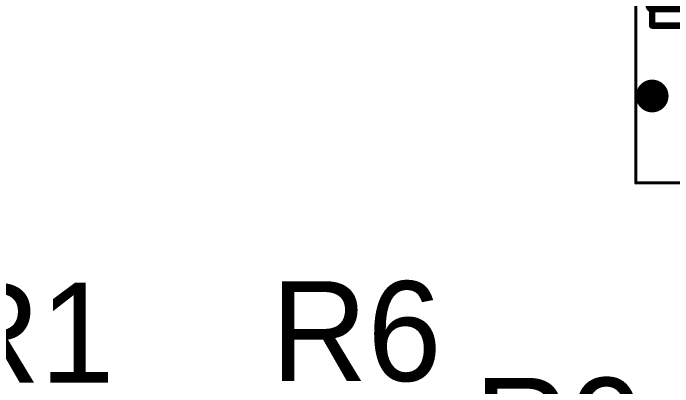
# Model space of a CAD drawing. Header units: millimetres. Extents: x 33 to 142, y 42 to 97.
# Drawn here: x 47.68 to 57.77, y 61.11 to 66.81 of the extents above; entities that cross this region are included whole.
import ezdxf

# ---------------------------------------------------------------- set-up
doc = ezdxf.new("R2010")
doc.units = ezdxf.units.MM
for name, color, linetype in [('Mechanical13', 56, 'Continuous'), ('Mechanical15', 56, 'Continuous'), ('TopLayer', 1, 'Continuous'), ('TopOverlay', 2, 'Continuous'), ('TopPaste', 8, 'Continuous'), ('TopSolder', 216, 'Continuous')]:
    doc.layers.add(name, color=color, linetype=linetype)

# ---------------------------------------------------------------- blocks, each defined once
blk = doc.blocks.new('_______________________1')
at = {"layer": 'Mechanical13', "const_width": 0.1}
for points in [[(-1.85, 3.35), (-1.85, -3.35)], [(-1.85, 3.35), (1.85, 3.35)], [(1.85, 3.35), (1.85, -3.35)], [(-1.85, -3.35), (1.85, -3.35)]]:
    blk.add_lwpolyline(points, dxfattribs=at)
at = {"layer": 'Mechanical13', "const_width": 0.05}
for points in [[(-1.875, 3.35, 1), (-1.825, 3.35, 1)], [(-1.875, 3.35, 1), (-1.825, 3.35, 1)], [(1.825, 3.35, 1), (1.875, 3.35, 1)], [(1.825, 3.35, 1), (1.875, 3.35, 1)], [(-1.875, -3.35, 1), (-1.825, -3.35, 1)], [(-1.875, -3.35, 1), (-1.825, -3.35, 1)], [(1.825, -3.35, 1), (1.875, -3.35, 1)], [(1.825, -3.35, 1), (1.875, -3.35, 1)]]:
    blk.add_lwpolyline(points, format="xyb", close=True, dxfattribs=at)
at = {"layer": 'Mechanical15'}
for points, const_width in [([(-4.25, 3.6), (-4.25, -3.6)], 0.05), ([(-4.25, 3.6), (4.25, 3.6)], 0.05), ([(4.25, 3.6), (4.25, -3.6)], 0.05), ([(0, 0.5), (0, -0.5)], 0.1), ([(-0.5, 0), (0.5, 0)], 0.1), ([(-4.25, -3.6), (4.25, -3.6)], 0.05)]:
    blk.add_lwpolyline(points, dxfattribs=dict(at, const_width=const_width))
for points, const_width in [([(-4.263, 3.6, 1), (-4.238, 3.6, 1)], 0.025), ([(-4.263, 3.6, 1), (-4.238, 3.6, 1)], 0.025), ([(4.237, 3.6, 1), (4.262, 3.6, 1)], 0.025), ([(4.237, 3.6, 1), (4.262, 3.6, 1)], 0.025), ([(-0.025, 0.5, 1), (0.025, 0.5, 1)], 0.05), ([(-0.525, 0, 1), (-0.475, 0, 1)], 0.05), ([(0.475, 0, 1), (0.525, 0, 1)], 0.05), ([(-0.025, -0.5, 1), (0.025, -0.5, 1)], 0.05), ([(-4.263, -3.6, 1), (-4.238, -3.6, 1)], 0.025), ([(-4.263, -3.6, 1), (-4.238, -3.6, 1)], 0.025), ([(4.237, -3.6, 1), (4.262, -3.6, 1)], 0.025), ([(4.237, -3.6, 1), (4.262, -3.6, 1)], 0.025)]:
    blk.add_lwpolyline(points, format="xyb", close=True, dxfattribs=dict(at, const_width=const_width))
at = {"layer": 'TopLayer'}
for points in [[(-1.85, 1.8), (-1.85, 2.8), (-4, 1.8), (-4, 2.8)], [(4, -1.625), (4, 1.625), (1.85, -1.625), (1.85, 1.625)], [(-1.85, -0.5), (-1.85, 0.5), (-4, -0.5), (-4, 0.5)], [(-1.85, -2.8), (-1.85, -1.8), (-4, -2.8), (-4, -1.8)]]:
    blk.add_solid(points, dxfattribs=at)
at = {"layer": 'TopOverlay'}
for points, const_width in [([(-2.8, 3.35, 1), (-3.05, 3.35, 1)], 0.25), ([(-3.113, 3.35, 1), (-2.988, 3.35, 1)], 0.125), ([(-2.862, 3.35, 1), (-2.738, 3.35, 1)], 0.125), ([(-1.6, 3.35, 1), (-1.5, 3.35, 1)], 0.1), ([(-1.6, 3.35, 1), (-1.5, 3.35, 1)], 0.1), ([(1.5, 3.35, 1), (1.6, 3.35, 1)], 0.1), ([(1.5, 3.35, 1), (1.6, 3.35, 1)], 0.1), ([(-1.6, -3.35, 1), (-1.5, -3.35, 1)], 0.1), ([(-1.6, -3.35, 1), (-1.5, -3.35, 1)], 0.1), ([(1.5, -3.35, 1), (1.6, -3.35, 1)], 0.1), ([(1.5, -3.35, 1), (1.6, -3.35, 1)], 0.1)]:
    blk.add_lwpolyline(points, format="xyb", close=True, dxfattribs=dict(at, const_width=const_width))
at = {"layer": 'TopOverlay', "const_width": 0.2}
for points in [[(-1.55, 3.35), (-1.55, -3.35)], [(-1.55, 3.35), (1.55, 3.35)], [(1.55, 3.35), (1.55, -3.35)], [(-1.55, -3.35), (1.55, -3.35)]]:
    blk.add_lwpolyline(points, dxfattribs=at)
at = {"layer": 'TopPaste'}
for points in [[(-1.85, 1.8), (-1.85, 2.8), (-4, 1.8), (-4, 2.8)], [(4, -1.625), (4, 1.625), (1.85, -1.625), (1.85, 1.625)], [(-1.85, -0.5), (-1.85, 0.5), (-4, -0.5), (-4, 0.5)], [(-1.85, -2.8), (-1.85, -1.8), (-4, -2.8), (-4, -1.8)]]:
    blk.add_solid(points, dxfattribs=at)
at = {"layer": 'TopSolder'}
for points in [[(-1.748, 1.698), (-1.748, 2.902), (-4.102, 1.698), (-4.102, 2.902)], [(4.102, -1.727), (4.102, 1.727), (1.748, -1.727), (1.748, 1.727)], [(-1.748, -0.602), (-1.748, 0.602), (-4.102, -0.602), (-4.102, 0.602)], [(-1.748, -2.902), (-1.748, -1.698), (-4.102, -2.902), (-4.102, -1.698)]]:
    blk.add_solid(points, dxfattribs=at)

msp = doc.modelspace()

# ---------------------------------------------------------------- block references
at = {"rotation": 90}
msp.add_blockref('_______________________1', (60.8, 68.475), dxfattribs=at)

# ---------------------------------------------------------------- texts
at = {"layer": 'TopOverlay'}
for s, p in [('R6', (51.625, 61.2)), ('R1', (46.625, 61.175)), ('R9', (54.725, 59.725))]:
    msp.add_text(s, height=1.524, dxfattribs=at).set_placement(p)

doc.saveas('drawing.dxf')
